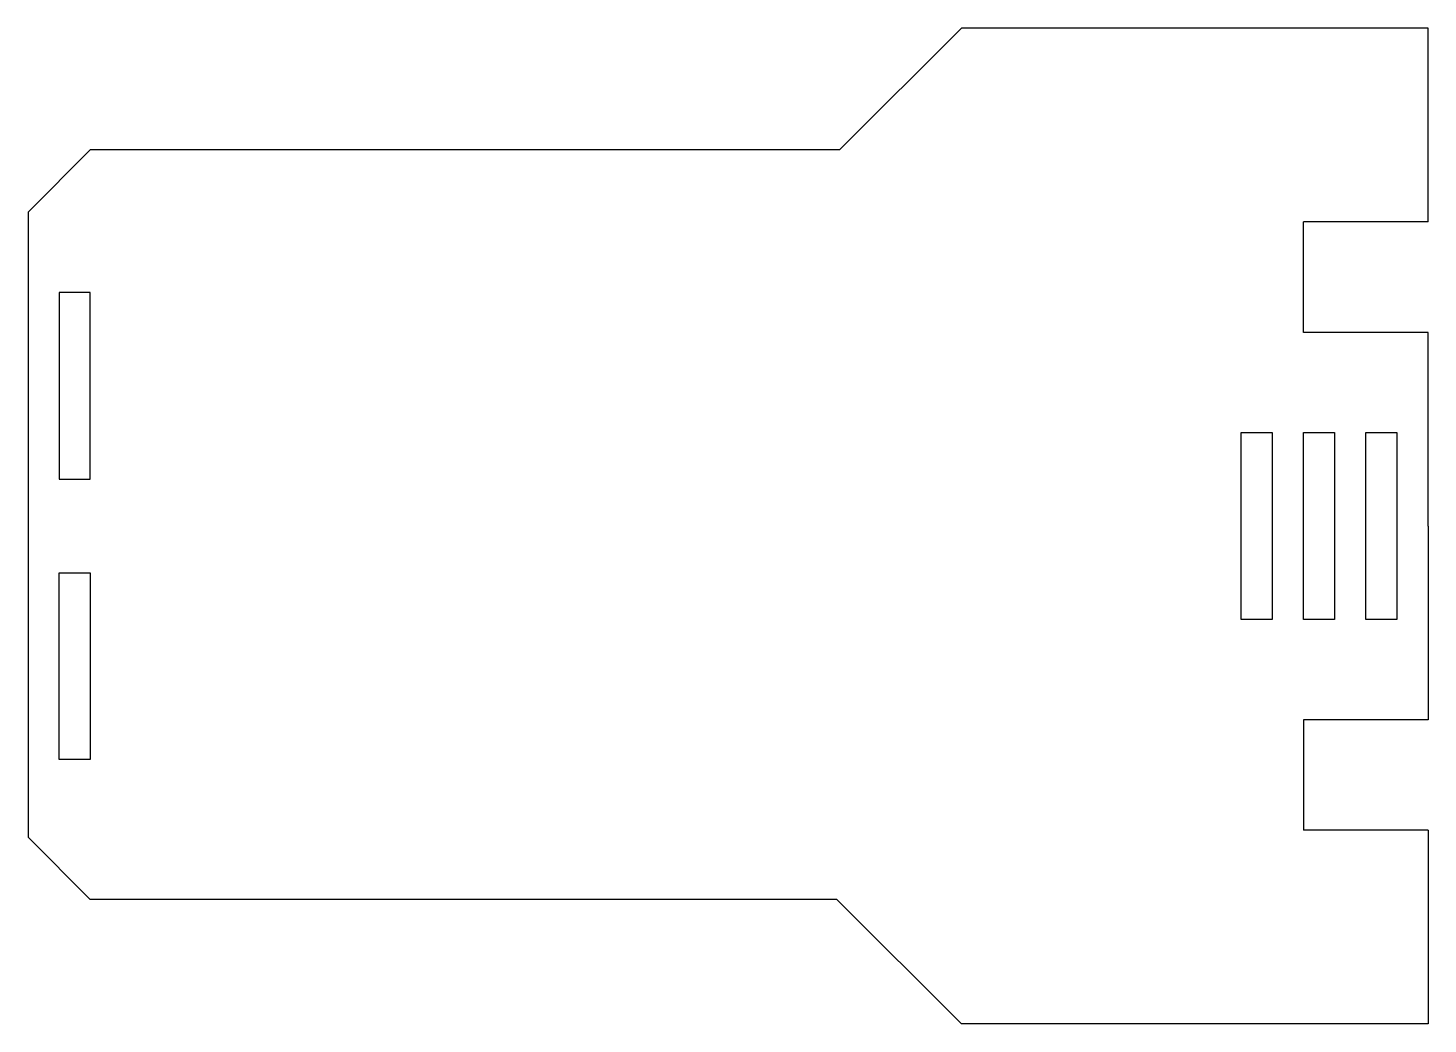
# Model space of a CAD drawing. Extents: x -45 to 0, y -16 to 16.
import ezdxf

# ---------------------------------------------------------------- set-up
doc = ezdxf.new("R2010")
doc.units = 0
doc.layers.get('0').update_dxf_attribs({"linetype": 'continuous'})

# ---------------------------------------------------------------- blocks, each defined once
blk = doc.blocks.new('BODY001')
at = {"color": 0}
for p, q in [((-15, 16), (-18.917, 12.083)), ((0, 16), (-15, 16)), ((0, 12), (0, 16)), ((-45, 10.083), (-43, 12.083)), ((-18.917, 12.083), (-43, 12.083)), ((0, 9.768), (0, 12)), ((-45, 10.083), (-45, -10)), ((-4, 6.218), (-4, 9.768)), ((0, 9.768), (-4, 9.768)), ((-43, 7.5), (-44, 7.5)), ((-44, 7.5), (-44, 1.5)), ((-43, 1.5), (-43, 7.5)), ((0, 6.218), (-4, 6.218)), ((0, 0), (0, 6.218)), ((-6.006, -3), (-6.006, 3)), ((-6.006, 3), (-5.006, 3)), ((-5.006, 3), (-5.006, -3)), ((-4.003, -3), (-4.003, 3)), ((-4.003, 3), (-3.003, 3)), ((-3.003, 3), (-3.003, -3)), ((-2, -3), (-2, 3)), ((-2, 3), (-1, 3)), ((-1, 3), (-1, -3)), ((-44, 1.5), (-43, 1.5)), ((0, 0), (0, -6.225)), ((-44, -7.5), (-44, -1.5)), ((-44, -1.5), (-43, -1.5)), ((-43, -1.5), (-43, -7.5)), ((-5.006, -3), (-6.006, -3)), ((-3.003, -3), (-4.003, -3)), ((-1, -3), (-2, -3)), ((-4, -6.225), (-4, -9.775)), ((0, -6.225), (-4, -6.225)), ((-43, -7.5), (-44, -7.5)), ((0, -9.775), (-4, -9.775)), ((0, -9.775), (0, -12)), ((-43, -12), (-45, -10)), ((-19, -12), (-43, -12)), ((-15, -16), (-19, -12)), ((0, -12), (0, -16)), ((0, -16), (-15, -16))]:
    blk.add_line(p, q, dxfattribs=at)

msp = doc.modelspace()

# ---------------------------------------------------------------- block references
at = {"color": 0}
msp.add_blockref('BODY001', (0, 0), dxfattribs=at)

doc.saveas('drawing.dxf')
